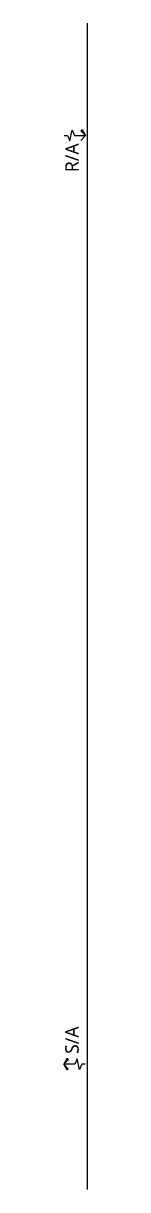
# Model space of a CAD drawing. Header units: millimetres. Extents: x -108767 to 78913, y -380878 to 1470.
# Drawn here: x 46157 to 46230, y -210429 to -206810 of the extents above; entities that cross this region are included whole.
import ezdxf
from ezdxf.enums import TextEntityAlignment as Align

# ---------------------------------------------------------------- set-up
doc = ezdxf.new("R2010")
doc.units = ezdxf.units.MM
doc.header["$LTSCALE"] = 10
doc.layers.add('NW-01-尺寸标注', color=252, linetype='Continuous')
doc.layers.add('NW-暖通风口', color=33, linetype='Continuous')
doc.styles.add('黑体', font='', dxfattribs={"width": 0.8, "height": 3})
doc.styles.get('黑体').set_extended_font_data('Microsoft YaHei')

# ---------------------------------------------------------------- blocks, each defined once
blk = doc.blocks.new('箭头')
at = {"layer": 'NW-暖通风口'}
for points in [[(46156.9, -210040.1), (46172.1, -210025), (46167.5, -210021.6)], [(46156.9, -210040.1), (46172.1, -210055.3), (46167.5, -210058.7)]]:
    blk.add_hatch(color=256, dxfattribs=at).paths.add_polyline_path(points)
for p, q in [((46167.5, -210021.6, 0), (46156.9, -210040.1, 0)), ((46156.9, -210040.1, 0), (46172.1, -210025, 0)), ((46172.1, -210025, 0), (46167.5, -210021.6, 0)), ((46198.9, -210022.9, 0), (46191.6, -210040.1, 0)), ((46206.2, -210056.2, 0), (46198.9, -210022.9, 0)), ((46191.6, -210040.1, 0), (46156.9, -210040.1, 0)), ((46156.9, -210040.1, 0), (46172.1, -210055.3, 0)), ((46167.5, -210058.7, 0), (46156.9, -210040.1, 0)), ((46213.5, -210040.1, 0), (46206.2, -210056.2, 0)), ((46223.4, -210040.1, 0), (46213.5, -210040.1, 0))]:
    blk.add_line(p, q, dxfattribs=at)

msp = doc.modelspace()

# ---------------------------------------------------------------- hatches: boundary and pattern name
at = {"layer": 'NW-暖通风口'}
msp.add_hatch(color=256, dxfattribs=at).paths.add_polyline_path([(46225, -207158.8), (46209.9, -207143.7), (46214.4, -207140.3)])

# ---------------------------------------------------------------- linework, layer by layer
for p, q in [((46230.2, -206810.5, 0), (46230.2, -210429.2)), ((46158.6, -207158.8, 0), (46168.4, -207158.8, 0)), ((46168.4, -207158.8, 0), (46175.7, -207174.9, 0)), ((46175.7, -207174.9, 0), (46183, -207141.5, 0)), ((46183, -207141.5, 0), (46190.3, -207158.8, 0)), ((46190.3, -207158.8, 0), (46225, -207158.8, 0)), ((46209.9, -207143.7, 0), (46214.4, -207140.3, 0)), ((46225, -207158.8, 0), (46209.9, -207143.7, 0)), ((46225, -207158.8, 0), (46209.9, -207173.9, 0)), ((46214.4, -207140.3, 0), (46225, -207158.8, 0))]:
    msp.add_line(p, q, dxfattribs=at)

# ---------------------------------------------------------------- block references
at = {"layer": 'NW-01-尺寸标注'}
msp.add_blockref('箭头', (0, 0), dxfattribs=at)

# ---------------------------------------------------------------- texts
at = {"layer": 'NW-暖通风口', "color": 40, "style": '黑体'}
for tag, p in [('R/A', (46182.5, -207227.6, 0)), ('S/A', (46182.5, -209965.4))]:
    msp.add_attdef(tag, text='', height=42, rotation=90, dxfattribs=at).set_placement(p, align=Align.MIDDLE)

doc.saveas('drawing.dxf')
